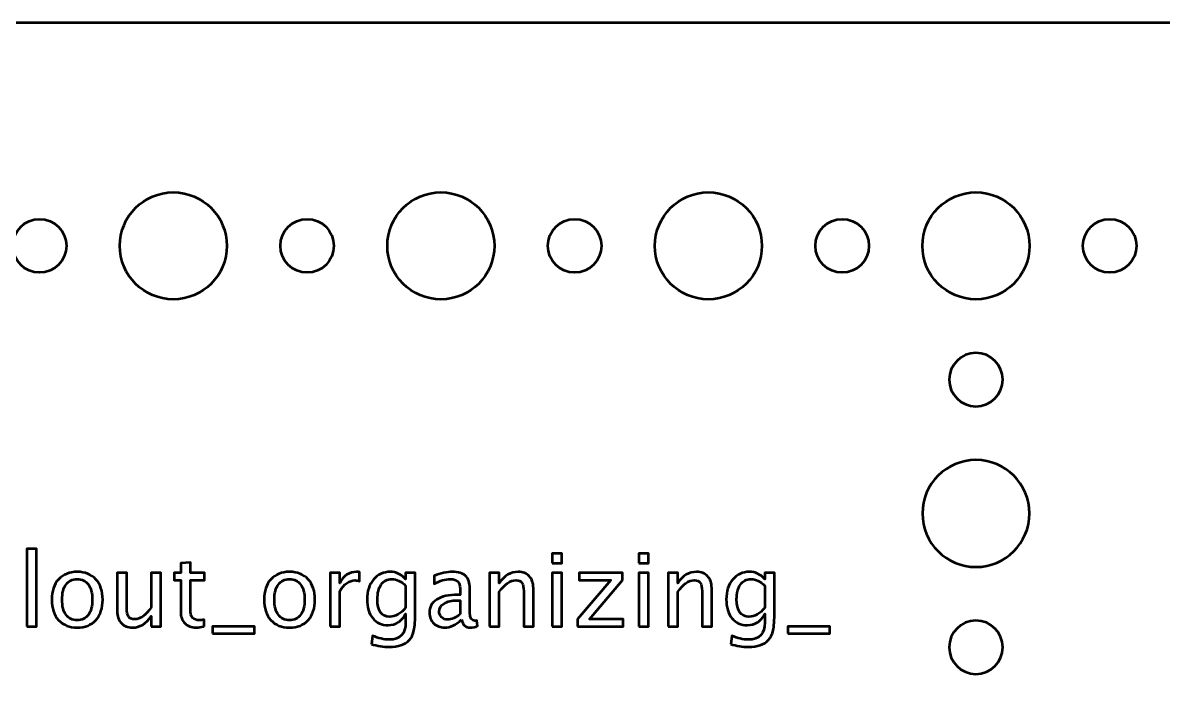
# Model space of a CAD drawing. Header units: centimetres. Extents: x -23 to 23, y -25.2 to 25.2.
# Drawn here: x -18.09 to -11.7, y 21.53 to 25.25 of the extents above; entities that cross this region are included whole.
import ezdxf

# ---------------------------------------------------------------- set-up
doc = ezdxf.new("R2010")
doc.units = ezdxf.units.CM
doc.header["$MEASUREMENT"] = 0
doc.layers.add('Layer 1', color=7, linetype='Continuous')

msp = doc.modelspace()

# ---------------------------------------------------------------- linework, layer by layer
at = {"layer": 'Layer 1', "lineweight": 53}
for centre, major_axis in [((-17.24999, 23.99999), (0, 0.30001)), ((-15.74999, 23.99999), (0, 0.30001)), ((-14.24999, 23.99999), (0, 0.30001)), ((-12.74999, 23.99999), (0, 0.30001)), ((-18, 24), (0, 0.15)), ((-16.5, 24), (0, 0.15)), ((-15, 24), (0, 0.15)), ((-13.5, 24), (0, 0.15)), ((-12, 24), (0, 0.15))]:
    msp.add_ellipse(centre, major_axis=major_axis, ratio=1, dxfattribs=at)
for points, knots in [([(-23, -24.75), (-23, -24.75), (-23, 24.75), (-23, 24.75), (-23, 24.75), (-23, 25.02614), (-22.77614, 25.25), (-22.5, 25.25), (-22.5, 25.25), (-22.5, 25.25), (22.5, 25.25), (22.5, 25.25), (22.5, 25.25), (22.77614, 25.25), (23, 25.02614), (23, 24.75), (23, 24.75), (23, 24.75), (23, -24.75), (23, -24.75), (23, -24.75), (23, -25.02614), (22.77614, -25.25), (22.5, -25.25), (22.5, -25.25), (22.5, -25.25), (-22.5, -25.25), (-22.5, -25.25), (-22.5, -25.25), (-22.77614, -25.25), (-23, -25.02614), (-23, -24.75)], [0, 0, 0, 0, 0.1111111, 0.1111111, 0.1111111, 0.1111111, 0.2222222, 0.2222222, 0.2222222, 0.2222222, 0.3333333, 0.3333333, 0.3333333, 0.3333333, 0.4444444, 0.4444444, 0.4444444, 0.4444444, 0.5555556, 0.5555556, 0.5555556, 0.5555556, 0.6666667, 0.6666667, 0.6666667, 0.6666667, 0.7777778, 0.7777778, 0.7777778, 0.7777778, 1, 1, 1, 1]), ([(-12.9, 23.25), (-12.9, 23.33284), (-12.83284, 23.4), (-12.75, 23.4), (-12.75, 23.4), (-12.66716, 23.4), (-12.6, 23.33284), (-12.6, 23.25), (-12.6, 23.25), (-12.6, 23.16716), (-12.66716, 23.1), (-12.75, 23.1), (-12.75, 23.1), (-12.83284, 23.1), (-12.9, 23.16716), (-12.9, 23.25)], [0, 0, 0, 0, 0.2, 0.2, 0.2, 0.2, 0.4, 0.4, 0.4, 0.4, 0.6, 0.6, 0.6, 0.6, 1, 1, 1, 1]), ([(-13.05, 22.5), (-13.05, 22.66569), (-12.91569, 22.8), (-12.75, 22.8), (-12.75, 22.8), (-12.58431, 22.8), (-12.45, 22.66569), (-12.45, 22.5), (-12.45, 22.5), (-12.45, 22.33431), (-12.58431, 22.2), (-12.75, 22.2), (-12.75, 22.2), (-12.91569, 22.2), (-13.05, 22.33431), (-13.05, 22.5)], [0, 0, 0, 0, 0.2, 0.2, 0.2, 0.2, 0.4, 0.4, 0.4, 0.4, 0.6, 0.6, 0.6, 0.6, 1, 1, 1, 1]), ([(-12.9, 21.75), (-12.9, 21.83284), (-12.83284, 21.9), (-12.75, 21.9), (-12.75, 21.9), (-12.66716, 21.9), (-12.6, 21.83284), (-12.6, 21.75), (-12.6, 21.75), (-12.6, 21.66716), (-12.66716, 21.6), (-12.75, 21.6), (-12.75, 21.6), (-12.83284, 21.6), (-12.9, 21.66716), (-12.9, 21.75)], [0, 0, 0, 0, 0.2, 0.2, 0.2, 0.2, 0.4, 0.4, 0.4, 0.4, 0.6, 0.6, 0.6, 0.6, 1, 1, 1, 1])]:
    msp.add_open_spline(points, degree=3, knots=knots, dxfattribs=at)
at = {"layer": 'Layer 1', "color": 5, "lineweight": 53}
for points, knots in [([(-18.07128, 21.86735), (-18.07128, 21.86735), (-18.07128, 22.30253), (-18.07128, 22.30253), (-18.07128, 22.30253), (-18.07128, 22.30253), (-18.0171, 22.30253), (-18.0171, 22.30253), (-18.0171, 22.30253), (-18.0171, 22.30253), (-18.0171, 21.86735), (-18.0171, 21.86735), (-18.0171, 21.86735), (-18.0171, 21.86735), (-18.07128, 21.86735), (-18.07128, 21.86735)], [0, 0, 0, 0, 0.2, 0.2, 0.2, 0.2, 0.4, 0.4, 0.4, 0.4, 0.6, 0.6, 0.6, 0.6, 1, 1, 1, 1]), ([(-15.12614, 22.22125), (-15.12614, 22.22125), (-15.12614, 22.27544), (-15.12614, 22.27544), (-15.12614, 22.27544), (-15.12614, 22.27544), (-15.07196, 22.27544), (-15.07196, 22.27544), (-15.07196, 22.27544), (-15.07196, 22.27544), (-15.07196, 22.22125), (-15.07196, 22.22125), (-15.07196, 22.22125), (-15.07196, 22.22125), (-15.12614, 22.22125), (-15.12614, 22.22125)], [0, 0, 0, 0, 0.2, 0.2, 0.2, 0.2, 0.4, 0.4, 0.4, 0.4, 0.6, 0.6, 0.6, 0.6, 1, 1, 1, 1]), ([(-14.6395, 22.22125), (-14.6395, 22.22125), (-14.6395, 22.27544), (-14.6395, 22.27544), (-14.6395, 22.27544), (-14.6395, 22.27544), (-14.58532, 22.27544), (-14.58532, 22.27544), (-14.58532, 22.27544), (-14.58532, 22.27544), (-14.58532, 22.22125), (-14.58532, 22.22125), (-14.58532, 22.22125), (-14.58532, 22.22125), (-14.6395, 22.22125), (-14.6395, 22.22125)], [0, 0, 0, 0, 0.2, 0.2, 0.2, 0.2, 0.4, 0.4, 0.4, 0.4, 0.6, 0.6, 0.6, 0.6, 1, 1, 1, 1]), ([(-17.07731, 21.86744), (-17.09406, 21.86283), (-17.10864, 21.86058), (-17.12096, 21.86058), (-17.12096, 21.86058), (-17.14862, 21.86058), (-17.17016, 21.86848), (-17.18559, 21.88428), (-17.18559, 21.88428), (-17.20111, 21.90009), (-17.20883, 21.92201), (-17.20883, 21.95013), (-17.20883, 21.95013), (-17.20883, 21.95013), (-17.20883, 22.12586), (-17.20883, 22.12586), (-17.20883, 22.12586), (-17.20883, 22.12586), (-17.24627, 22.12586), (-17.24627, 22.12586), (-17.24627, 22.12586), (-17.24627, 22.12586), (-17.24627, 22.1665), (-17.24627, 22.1665), (-17.24627, 22.1665), (-17.24627, 22.1665), (-17.20883, 22.1665), (-17.20883, 22.1665), (-17.20883, 22.1665), (-17.20883, 22.1665), (-17.20883, 22.2206), (-17.20883, 22.2206), (-17.20883, 22.2206), (-17.20883, 22.2206), (-17.15464, 22.22577), (-17.15464, 22.22577), (-17.15464, 22.22577), (-17.15464, 22.22577), (-17.15464, 22.1665), (-17.15464, 22.1665), (-17.15464, 22.1665), (-17.15464, 22.1665), (-17.07618, 22.1665), (-17.07618, 22.1665), (-17.07618, 22.1665), (-17.07618, 22.1665), (-17.07618, 22.12586), (-17.07618, 22.12586), (-17.07618, 22.12586), (-17.07618, 22.12586), (-17.15464, 22.12586), (-17.15464, 22.12586), (-17.15464, 22.12586), (-17.15464, 22.12586), (-17.15464, 21.95992), (-17.15464, 21.95992), (-17.15464, 21.95992), (-17.15464, 21.92078), (-17.13761, 21.90122), (-17.10365, 21.90122), (-17.10365, 21.90122), (-17.09641, 21.90122), (-17.08766, 21.90244), (-17.07731, 21.90479), (-17.07731, 21.90479), (-17.07731, 21.90479), (-17.07731, 21.86744), (-17.07731, 21.86744)], [0, 0, 0, 0, 0.0555556, 0.0555556, 0.0555556, 0.0555556, 0.1111111, 0.1111111, 0.1111111, 0.1111111, 0.1666667, 0.1666667, 0.1666667, 0.1666667, 0.2222222, 0.2222222, 0.2222222, 0.2222222, 0.2777778, 0.2777778, 0.2777778, 0.2777778, 0.3333333, 0.3333333, 0.3333333, 0.3333333, 0.3888889, 0.3888889, 0.3888889, 0.3888889, 0.4444444, 0.4444444, 0.4444444, 0.4444444, 0.5, 0.5, 0.5, 0.5, 0.5555556, 0.5555556, 0.5555556, 0.5555556, 0.6111111, 0.6111111, 0.6111111, 0.6111111, 0.6666667, 0.6666667, 0.6666667, 0.6666667, 0.7222222, 0.7222222, 0.7222222, 0.7222222, 0.7777778, 0.7777778, 0.7777778, 0.7777778, 0.8333333, 0.8333333, 0.8333333, 0.8333333, 0.8888889, 0.8888889, 0.8888889, 0.8888889, 1, 1, 1, 1]), ([(-17.78907, 21.86058), (-17.833, 21.86058), (-17.86781, 21.87459), (-17.89339, 21.90263), (-17.89339, 21.90263), (-17.91908, 21.93066), (-17.93187, 21.96876), (-17.93187, 22.01683), (-17.93187, 22.01683), (-17.93187, 22.06481), (-17.91908, 22.10282), (-17.89339, 22.13076), (-17.89339, 22.13076), (-17.86781, 22.1587), (-17.833, 22.17271), (-17.78907, 22.17271), (-17.78907, 22.17271), (-17.74513, 22.17271), (-17.71033, 22.1587), (-17.68474, 22.13076), (-17.68474, 22.13076), (-17.65906, 22.10282), (-17.64626, 22.06481), (-17.64626, 22.01683), (-17.64626, 22.01683), (-17.64626, 21.96876), (-17.65906, 21.93066), (-17.68474, 21.90263), (-17.68474, 21.90263), (-17.71033, 21.87459), (-17.74513, 21.86058), (-17.78907, 21.86058)], [0, 0, 0, 0, 0.1111111, 0.1111111, 0.1111111, 0.1111111, 0.2222222, 0.2222222, 0.2222222, 0.2222222, 0.3333333, 0.3333333, 0.3333333, 0.3333333, 0.4444444, 0.4444444, 0.4444444, 0.4444444, 0.5555556, 0.5555556, 0.5555556, 0.5555556, 0.6666667, 0.6666667, 0.6666667, 0.6666667, 0.7777778, 0.7777778, 0.7777778, 0.7777778, 1, 1, 1, 1]), ([(-17.78916, 21.90122), (-17.76235, 21.90122), (-17.74147, 21.91128), (-17.7266, 21.93151), (-17.7266, 21.93151), (-17.71183, 21.95164), (-17.7044, 21.98014), (-17.7044, 22.01683), (-17.7044, 22.01683), (-17.7044, 22.05343), (-17.71183, 22.08184), (-17.7266, 22.10197), (-17.7266, 22.10197), (-17.74147, 22.12201), (-17.76235, 22.13207), (-17.78916, 22.13207), (-17.78916, 22.13207), (-17.81607, 22.13207), (-17.83695, 22.12201), (-17.85163, 22.10197), (-17.85163, 22.10197), (-17.8664, 22.08184), (-17.87373, 22.05343), (-17.87373, 22.01683), (-17.87373, 22.01683), (-17.87373, 21.98014), (-17.8664, 21.95164), (-17.85163, 21.93151), (-17.85163, 21.93151), (-17.83695, 21.91128), (-17.81607, 21.90122), (-17.78916, 21.90122)], [0, 0, 0, 0, 0.1111111, 0.1111111, 0.1111111, 0.1111111, 0.2222222, 0.2222222, 0.2222222, 0.2222222, 0.3333333, 0.3333333, 0.3333333, 0.3333333, 0.4444444, 0.4444444, 0.4444444, 0.4444444, 0.5555556, 0.5555556, 0.5555556, 0.5555556, 0.6666667, 0.6666667, 0.6666667, 0.6666667, 0.7777778, 0.7777778, 0.7777778, 0.7777778, 1, 1, 1, 1]), ([(-17.37402, 21.86735), (-17.37402, 21.86735), (-17.37402, 21.92361), (-17.37402, 21.92361), (-17.37402, 21.92361), (-17.4029, 21.88156), (-17.43799, 21.86058), (-17.47919, 21.86058), (-17.47919, 21.86058), (-17.50535, 21.86058), (-17.52614, 21.86876), (-17.54156, 21.88522), (-17.54156, 21.88522), (-17.55709, 21.90169), (-17.5648, 21.92379), (-17.5648, 21.95173), (-17.5648, 21.95173), (-17.5648, 21.95173), (-17.5648, 22.1665), (-17.5648, 22.1665), (-17.5648, 22.1665), (-17.5648, 22.1665), (-17.51061, 22.1665), (-17.51061, 22.1665), (-17.51061, 22.1665), (-17.51061, 22.1665), (-17.51061, 21.96942), (-17.51061, 21.96942), (-17.51061, 21.96942), (-17.51061, 21.94694), (-17.50732, 21.93104), (-17.50083, 21.92163), (-17.50083, 21.92163), (-17.49425, 21.91213), (-17.48333, 21.90743), (-17.468, 21.90743), (-17.468, 21.90743), (-17.43489, 21.90743), (-17.40346, 21.92916), (-17.37402, 21.97271), (-17.37402, 21.97271), (-17.37402, 21.97271), (-17.37402, 22.1665), (-17.37402, 22.1665), (-17.37402, 22.1665), (-17.37402, 22.1665), (-17.31983, 22.1665), (-17.31983, 22.1665), (-17.31983, 22.1665), (-17.31983, 22.1665), (-17.31983, 21.86735), (-17.31983, 21.86735), (-17.31983, 21.86735), (-17.31983, 21.86735), (-17.37402, 21.86735), (-17.37402, 21.86735)], [0, 0, 0, 0, 0.0666667, 0.0666667, 0.0666667, 0.0666667, 0.1333333, 0.1333333, 0.1333333, 0.1333333, 0.2, 0.2, 0.2, 0.2, 0.2666667, 0.2666667, 0.2666667, 0.2666667, 0.3333333, 0.3333333, 0.3333333, 0.3333333, 0.4, 0.4, 0.4, 0.4, 0.4666667, 0.4666667, 0.4666667, 0.4666667, 0.5333333, 0.5333333, 0.5333333, 0.5333333, 0.6, 0.6, 0.6, 0.6, 0.6666667, 0.6666667, 0.6666667, 0.6666667, 0.7333333, 0.7333333, 0.7333333, 0.7333333, 0.8, 0.8, 0.8, 0.8, 0.8666667, 0.8666667, 0.8666667, 0.8666667, 1, 1, 1, 1]), ([(-16.59867, 21.86058), (-16.6426, 21.86058), (-16.67741, 21.87459), (-16.70299, 21.90263), (-16.70299, 21.90263), (-16.72868, 21.93066), (-16.74147, 21.96876), (-16.74147, 22.01683), (-16.74147, 22.01683), (-16.74147, 22.06481), (-16.72868, 22.10282), (-16.70299, 22.13076), (-16.70299, 22.13076), (-16.67741, 22.1587), (-16.6426, 22.17271), (-16.59867, 22.17271), (-16.59867, 22.17271), (-16.55473, 22.17271), (-16.51993, 22.1587), (-16.49434, 22.13076), (-16.49434, 22.13076), (-16.46866, 22.10282), (-16.45586, 22.06481), (-16.45586, 22.01683), (-16.45586, 22.01683), (-16.45586, 21.96876), (-16.46866, 21.93066), (-16.49434, 21.90263), (-16.49434, 21.90263), (-16.51993, 21.87459), (-16.55473, 21.86058), (-16.59867, 21.86058)], [0, 0, 0, 0, 0.1111111, 0.1111111, 0.1111111, 0.1111111, 0.2222222, 0.2222222, 0.2222222, 0.2222222, 0.3333333, 0.3333333, 0.3333333, 0.3333333, 0.4444444, 0.4444444, 0.4444444, 0.4444444, 0.5555556, 0.5555556, 0.5555556, 0.5555556, 0.6666667, 0.6666667, 0.6666667, 0.6666667, 0.7777778, 0.7777778, 0.7777778, 0.7777778, 1, 1, 1, 1]), ([(-16.59876, 21.90122), (-16.57195, 21.90122), (-16.55107, 21.91128), (-16.5362, 21.93151), (-16.5362, 21.93151), (-16.52143, 21.95164), (-16.514, 21.98014), (-16.514, 22.01683), (-16.514, 22.01683), (-16.514, 22.05343), (-16.52143, 22.08184), (-16.5362, 22.10197), (-16.5362, 22.10197), (-16.55107, 22.12201), (-16.57195, 22.13207), (-16.59876, 22.13207), (-16.59876, 22.13207), (-16.62567, 22.13207), (-16.64655, 22.12201), (-16.66123, 22.10197), (-16.66123, 22.10197), (-16.676, 22.08184), (-16.68333, 22.05343), (-16.68333, 22.01683), (-16.68333, 22.01683), (-16.68333, 21.98014), (-16.676, 21.95164), (-16.66123, 21.93151), (-16.66123, 21.93151), (-16.64655, 21.91128), (-16.62567, 21.90122), (-16.59876, 21.90122)], [0, 0, 0, 0, 0.1111111, 0.1111111, 0.1111111, 0.1111111, 0.2222222, 0.2222222, 0.2222222, 0.2222222, 0.3333333, 0.3333333, 0.3333333, 0.3333333, 0.4444444, 0.4444444, 0.4444444, 0.4444444, 0.5555556, 0.5555556, 0.5555556, 0.5555556, 0.6666667, 0.6666667, 0.6666667, 0.6666667, 0.7777778, 0.7777778, 0.7777778, 0.7777778, 1, 1, 1, 1]), ([(-16.37101, 21.86735), (-16.37101, 21.86735), (-16.37101, 22.1665), (-16.37101, 22.1665), (-16.37101, 22.1665), (-16.37101, 22.1665), (-16.31683, 22.1665), (-16.31683, 22.1665), (-16.31683, 22.1665), (-16.31683, 22.1665), (-16.31683, 22.10997), (-16.31683, 22.10997), (-16.31683, 22.10997), (-16.29528, 22.15183), (-16.26405, 22.17271), (-16.22304, 22.17271), (-16.22304, 22.17271), (-16.21749, 22.17271), (-16.21165, 22.17224), (-16.20563, 22.1713), (-16.20563, 22.1713), (-16.20563, 22.1713), (-16.20563, 22.1206), (-16.20563, 22.1206), (-16.20563, 22.1206), (-16.21504, 22.1237), (-16.22332, 22.1253), (-16.23047, 22.1253), (-16.23047, 22.1253), (-16.2649, 22.1253), (-16.29369, 22.10498), (-16.31683, 22.06425), (-16.31683, 22.06425), (-16.31683, 22.06425), (-16.31683, 21.86735), (-16.31683, 21.86735), (-16.31683, 21.86735), (-16.31683, 21.86735), (-16.37101, 21.86735), (-16.37101, 21.86735)], [0, 0, 0, 0, 0.0909091, 0.0909091, 0.0909091, 0.0909091, 0.1818182, 0.1818182, 0.1818182, 0.1818182, 0.2727273, 0.2727273, 0.2727273, 0.2727273, 0.3636364, 0.3636364, 0.3636364, 0.3636364, 0.4545455, 0.4545455, 0.4545455, 0.4545455, 0.5454545, 0.5454545, 0.5454545, 0.5454545, 0.6363636, 0.6363636, 0.6363636, 0.6363636, 0.7272727, 0.7272727, 0.7272727, 0.7272727, 0.8181818, 0.8181818, 0.8181818, 0.8181818, 1, 1, 1, 1]), ([(-16.13893, 21.76801), (-16.13893, 21.76801), (-16.13254, 21.81486), (-16.13254, 21.81486), (-16.13254, 21.81486), (-16.10112, 21.80018), (-16.06998, 21.79284), (-16.03922, 21.79284), (-16.03922, 21.79284), (-15.97816, 21.79284), (-15.94759, 21.82521), (-15.94759, 21.88983), (-15.94759, 21.88983), (-15.94759, 21.88983), (-15.94759, 21.93687), (-15.94759, 21.93687), (-15.94759, 21.93687), (-15.957, 21.91702), (-15.97036, 21.90169), (-15.98776, 21.89068), (-15.98776, 21.89068), (-16.00516, 21.87967), (-16.02454, 21.87412), (-16.0459, 21.87412), (-16.0459, 21.87412), (-16.08211, 21.87412), (-16.11081, 21.88711), (-16.13197, 21.91307), (-16.13197, 21.91307), (-16.15314, 21.93903), (-16.16377, 21.97422), (-16.16377, 22.01862), (-16.16377, 22.01862), (-16.16377, 22.06406), (-16.15173, 22.10112), (-16.12765, 22.12981), (-16.12765, 22.12981), (-16.10347, 22.15841), (-16.07233, 22.17271), (-16.03404, 22.17271), (-16.03404, 22.17271), (-16.00055, 22.17271), (-15.97167, 22.15917), (-15.94759, 22.13198), (-15.94759, 22.13198), (-15.94759, 22.13198), (-15.94759, 22.1665), (-15.94759, 22.1665), (-15.94759, 22.1665), (-15.94759, 22.1665), (-15.8934, 22.1665), (-15.8934, 22.1665), (-15.8934, 22.1665), (-15.8934, 22.1665), (-15.8934, 21.94901), (-15.8934, 21.94901), (-15.8934, 21.94901), (-15.8934, 21.90225), (-15.89585, 21.86763), (-15.90074, 21.84515), (-15.90074, 21.84515), (-15.90554, 21.82267), (-15.91476, 21.80423), (-15.92812, 21.78993), (-15.92812, 21.78993), (-15.95182, 21.76481), (-15.98889, 21.7522), (-16.03922, 21.7522), (-16.03922, 21.7522), (-16.07374, 21.7522), (-16.10695, 21.75747), (-16.13893, 21.76801)], [0, 0, 0, 0, 0.0526316, 0.0526316, 0.0526316, 0.0526316, 0.1052632, 0.1052632, 0.1052632, 0.1052632, 0.1578947, 0.1578947, 0.1578947, 0.1578947, 0.2105263, 0.2105263, 0.2105263, 0.2105263, 0.2631579, 0.2631579, 0.2631579, 0.2631579, 0.3157895, 0.3157895, 0.3157895, 0.3157895, 0.3684211, 0.3684211, 0.3684211, 0.3684211, 0.4210526, 0.4210526, 0.4210526, 0.4210526, 0.4736842, 0.4736842, 0.4736842, 0.4736842, 0.5263158, 0.5263158, 0.5263158, 0.5263158, 0.5789474, 0.5789474, 0.5789474, 0.5789474, 0.6315789, 0.6315789, 0.6315789, 0.6315789, 0.6842105, 0.6842105, 0.6842105, 0.6842105, 0.7368421, 0.7368421, 0.7368421, 0.7368421, 0.7894737, 0.7894737, 0.7894737, 0.7894737, 0.8421053, 0.8421053, 0.8421053, 0.8421053, 0.8947368, 0.8947368, 0.8947368, 0.8947368, 1, 1, 1, 1]), ([(-15.94759, 21.97083), (-15.94759, 21.97083), (-15.94759, 22.09491), (-15.94759, 22.09491), (-15.94759, 22.09491), (-15.97148, 22.11965), (-15.99754, 22.13207), (-16.02567, 22.13207), (-16.02567, 22.13207), (-16.05069, 22.13207), (-16.07026, 22.1221), (-16.08437, 22.10206), (-16.08437, 22.10206), (-16.09858, 22.08212), (-16.10563, 22.05437), (-16.10563, 22.019), (-16.10563, 22.019), (-16.10563, 21.95399), (-16.08258, 21.92154), (-16.03639, 21.92154), (-16.03639, 21.92154), (-16.00497, 21.92154), (-15.97534, 21.938), (-15.94759, 21.97083)], [0, 0, 0, 0, 0.1428571, 0.1428571, 0.1428571, 0.1428571, 0.2857143, 0.2857143, 0.2857143, 0.2857143, 0.4285714, 0.4285714, 0.4285714, 0.4285714, 0.5714286, 0.5714286, 0.5714286, 0.5714286, 0.7142857, 0.7142857, 0.7142857, 0.7142857, 1, 1, 1, 1]), ([(-15.63395, 21.90545), (-15.6665, 21.87553), (-15.69782, 21.86058), (-15.72793, 21.86058), (-15.72793, 21.86058), (-15.75267, 21.86058), (-15.77327, 21.86829), (-15.78954, 21.88381), (-15.78954, 21.88381), (-15.80591, 21.89933), (-15.8141, 21.9189), (-15.8141, 21.94251), (-15.8141, 21.94251), (-15.8141, 21.97516), (-15.80036, 22.00028), (-15.77289, 22.01777), (-15.77289, 22.01777), (-15.74542, 22.03527), (-15.70601, 22.04402), (-15.65464, 22.04402), (-15.65464, 22.04402), (-15.65464, 22.04402), (-15.64194, 22.04402), (-15.64194, 22.04402), (-15.64194, 22.04402), (-15.64194, 22.04402), (-15.64194, 22.08005), (-15.64194, 22.08005), (-15.64194, 22.08005), (-15.64194, 22.11476), (-15.66001, 22.13207), (-15.69622, 22.13207), (-15.69622, 22.13207), (-15.72426, 22.13207), (-15.75493, 22.12323), (-15.78813, 22.10554), (-15.78813, 22.10554), (-15.78813, 22.10554), (-15.78813, 22.15013), (-15.78813, 22.15013), (-15.78813, 22.15013), (-15.75163, 22.16519), (-15.7172, 22.17271), (-15.68494, 22.17271), (-15.68494, 22.17271), (-15.65173, 22.17271), (-15.62717, 22.16519), (-15.61146, 22.15004), (-15.61146, 22.15004), (-15.59566, 22.13489), (-15.58776, 22.11156), (-15.58776, 22.08005), (-15.58776, 22.08005), (-15.58776, 22.08005), (-15.58776, 21.94487), (-15.58776, 21.94487), (-15.58776, 21.94487), (-15.58776, 21.91392), (-15.57826, 21.89839), (-15.55916, 21.89839), (-15.55916, 21.89839), (-15.55681, 21.89839), (-15.55333, 21.89877), (-15.54872, 21.89952), (-15.54872, 21.89952), (-15.54872, 21.89952), (-15.54486, 21.86942), (-15.54486, 21.86942), (-15.54486, 21.86942), (-15.55718, 21.86349), (-15.57073, 21.86058), (-15.58559, 21.86058), (-15.58559, 21.86058), (-15.6109, 21.86058), (-15.62699, 21.87553), (-15.63395, 21.90545)], [0, 0, 0, 0, 0.05, 0.05, 0.05, 0.05, 0.1, 0.1, 0.1, 0.1, 0.15, 0.15, 0.15, 0.15, 0.2, 0.2, 0.2, 0.2, 0.25, 0.25, 0.25, 0.25, 0.3, 0.3, 0.3, 0.3, 0.35, 0.35, 0.35, 0.35, 0.4, 0.4, 0.4, 0.4, 0.45, 0.45, 0.45, 0.45, 0.5, 0.5, 0.5, 0.5, 0.55, 0.55, 0.55, 0.55, 0.6, 0.6, 0.6, 0.6, 0.65, 0.65, 0.65, 0.65, 0.7, 0.7, 0.7, 0.7, 0.75, 0.75, 0.75, 0.75, 0.8, 0.8, 0.8, 0.8, 0.85, 0.85, 0.85, 0.85, 0.9, 0.9, 0.9, 0.9, 1, 1, 1, 1]), ([(-15.47647, 21.86735), (-15.47647, 21.86735), (-15.47647, 22.1665), (-15.47647, 22.1665), (-15.47647, 22.1665), (-15.47647, 22.1665), (-15.42229, 22.1665), (-15.42229, 22.1665), (-15.42229, 22.1665), (-15.42229, 22.1665), (-15.42229, 22.10997), (-15.42229, 22.10997), (-15.42229, 22.10997), (-15.3936, 22.15183), (-15.35841, 22.17271), (-15.31683, 22.17271), (-15.31683, 22.17271), (-15.29068, 22.17271), (-15.26989, 22.16453), (-15.25455, 22.14806), (-15.25455, 22.14806), (-15.23922, 22.1317), (-15.23151, 22.10959), (-15.23151, 22.08193), (-15.23151, 22.08193), (-15.23151, 22.08193), (-15.23151, 21.86735), (-15.23151, 21.86735), (-15.23151, 21.86735), (-15.23151, 21.86735), (-15.28569, 21.86735), (-15.28569, 21.86735), (-15.28569, 21.86735), (-15.28569, 21.86735), (-15.28569, 22.06425), (-15.28569, 22.06425), (-15.28569, 22.06425), (-15.28569, 22.08645), (-15.28899, 22.10225), (-15.29548, 22.11166), (-15.29548, 22.11166), (-15.30206, 22.12116), (-15.31288, 22.12586), (-15.32803, 22.12586), (-15.32803, 22.12586), (-15.36133, 22.12586), (-15.39275, 22.10413), (-15.42229, 22.06067), (-15.42229, 22.06067), (-15.42229, 22.06067), (-15.42229, 21.86735), (-15.42229, 21.86735), (-15.42229, 21.86735), (-15.42229, 21.86735), (-15.47647, 21.86735), (-15.47647, 21.86735)], [0, 0, 0, 0, 0.0666667, 0.0666667, 0.0666667, 0.0666667, 0.1333333, 0.1333333, 0.1333333, 0.1333333, 0.2, 0.2, 0.2, 0.2, 0.2666667, 0.2666667, 0.2666667, 0.2666667, 0.3333333, 0.3333333, 0.3333333, 0.3333333, 0.4, 0.4, 0.4, 0.4, 0.4666667, 0.4666667, 0.4666667, 0.4666667, 0.5333333, 0.5333333, 0.5333333, 0.5333333, 0.6, 0.6, 0.6, 0.6, 0.6666667, 0.6666667, 0.6666667, 0.6666667, 0.7333333, 0.7333333, 0.7333333, 0.7333333, 0.8, 0.8, 0.8, 0.8, 0.8666667, 0.8666667, 0.8666667, 0.8666667, 1, 1, 1, 1]), ([(-15.12614, 21.86735), (-15.12614, 21.86735), (-15.12614, 22.1665), (-15.12614, 22.1665), (-15.12614, 22.1665), (-15.12614, 22.1665), (-15.07196, 22.1665), (-15.07196, 22.1665), (-15.07196, 22.1665), (-15.07196, 22.1665), (-15.07196, 21.86735), (-15.07196, 21.86735), (-15.07196, 21.86735), (-15.07196, 21.86735), (-15.12614, 21.86735), (-15.12614, 21.86735)], [0, 0, 0, 0, 0.2, 0.2, 0.2, 0.2, 0.4, 0.4, 0.4, 0.4, 0.6, 0.6, 0.6, 0.6, 1, 1, 1, 1]), ([(-14.98334, 21.86735), (-14.98334, 21.86735), (-14.98334, 21.90799), (-14.98334, 21.90799), (-14.98334, 21.90799), (-14.98334, 21.90799), (-14.79774, 22.12586), (-14.79774, 22.12586), (-14.79774, 22.12586), (-14.79774, 22.12586), (-14.97478, 22.12586), (-14.97478, 22.12586), (-14.97478, 22.12586), (-14.97478, 22.12586), (-14.97478, 22.1665), (-14.97478, 22.1665), (-14.97478, 22.1665), (-14.97478, 22.1665), (-14.73104, 22.1665), (-14.73104, 22.1665), (-14.73104, 22.1665), (-14.73104, 22.1665), (-14.73104, 22.12586), (-14.73104, 22.12586), (-14.73104, 22.12586), (-14.73104, 22.12586), (-14.91665, 21.90799), (-14.91665, 21.90799), (-14.91665, 21.90799), (-14.91665, 21.90799), (-14.72765, 21.90799), (-14.72765, 21.90799), (-14.72765, 21.90799), (-14.72765, 21.90799), (-14.72765, 21.86735), (-14.72765, 21.86735), (-14.72765, 21.86735), (-14.72765, 21.86735), (-14.98334, 21.86735), (-14.98334, 21.86735)], [0, 0, 0, 0, 0.0909091, 0.0909091, 0.0909091, 0.0909091, 0.1818182, 0.1818182, 0.1818182, 0.1818182, 0.2727273, 0.2727273, 0.2727273, 0.2727273, 0.3636364, 0.3636364, 0.3636364, 0.3636364, 0.4545455, 0.4545455, 0.4545455, 0.4545455, 0.5454545, 0.5454545, 0.5454545, 0.5454545, 0.6363636, 0.6363636, 0.6363636, 0.6363636, 0.7272727, 0.7272727, 0.7272727, 0.7272727, 0.8181818, 0.8181818, 0.8181818, 0.8181818, 1, 1, 1, 1]), ([(-14.6395, 21.86735), (-14.6395, 21.86735), (-14.6395, 22.1665), (-14.6395, 22.1665), (-14.6395, 22.1665), (-14.6395, 22.1665), (-14.58532, 22.1665), (-14.58532, 22.1665), (-14.58532, 22.1665), (-14.58532, 22.1665), (-14.58532, 21.86735), (-14.58532, 21.86735), (-14.58532, 21.86735), (-14.58532, 21.86735), (-14.6395, 21.86735), (-14.6395, 21.86735)], [0, 0, 0, 0, 0.2, 0.2, 0.2, 0.2, 0.4, 0.4, 0.4, 0.4, 0.6, 0.6, 0.6, 0.6, 1, 1, 1, 1]), ([(-14.47638, 21.86735), (-14.47638, 21.86735), (-14.47638, 22.1665), (-14.47638, 22.1665), (-14.47638, 22.1665), (-14.47638, 22.1665), (-14.4222, 22.1665), (-14.4222, 22.1665), (-14.4222, 22.1665), (-14.4222, 22.1665), (-14.4222, 22.10997), (-14.4222, 22.10997), (-14.4222, 22.10997), (-14.39351, 22.15183), (-14.35832, 22.17271), (-14.31674, 22.17271), (-14.31674, 22.17271), (-14.29059, 22.17271), (-14.2698, 22.16453), (-14.25446, 22.14806), (-14.25446, 22.14806), (-14.23913, 22.1317), (-14.23142, 22.10959), (-14.23142, 22.08193), (-14.23142, 22.08193), (-14.23142, 22.08193), (-14.23142, 21.86735), (-14.23142, 21.86735), (-14.23142, 21.86735), (-14.23142, 21.86735), (-14.2856, 21.86735), (-14.2856, 21.86735), (-14.2856, 21.86735), (-14.2856, 21.86735), (-14.2856, 22.06425), (-14.2856, 22.06425), (-14.2856, 22.06425), (-14.2856, 22.08645), (-14.2889, 22.10225), (-14.29539, 22.11166), (-14.29539, 22.11166), (-14.30197, 22.12116), (-14.31279, 22.12586), (-14.32794, 22.12586), (-14.32794, 22.12586), (-14.36124, 22.12586), (-14.39266, 22.10413), (-14.4222, 22.06067), (-14.4222, 22.06067), (-14.4222, 22.06067), (-14.4222, 21.86735), (-14.4222, 21.86735), (-14.4222, 21.86735), (-14.4222, 21.86735), (-14.47638, 21.86735), (-14.47638, 21.86735)], [0, 0, 0, 0, 0.0666667, 0.0666667, 0.0666667, 0.0666667, 0.1333333, 0.1333333, 0.1333333, 0.1333333, 0.2, 0.2, 0.2, 0.2, 0.2666667, 0.2666667, 0.2666667, 0.2666667, 0.3333333, 0.3333333, 0.3333333, 0.3333333, 0.4, 0.4, 0.4, 0.4, 0.4666667, 0.4666667, 0.4666667, 0.4666667, 0.5333333, 0.5333333, 0.5333333, 0.5333333, 0.6, 0.6, 0.6, 0.6, 0.6666667, 0.6666667, 0.6666667, 0.6666667, 0.7333333, 0.7333333, 0.7333333, 0.7333333, 0.8, 0.8, 0.8, 0.8, 0.8666667, 0.8666667, 0.8666667, 0.8666667, 1, 1, 1, 1]), ([(-14.12492, 21.76801), (-14.12492, 21.76801), (-14.11853, 21.81486), (-14.11853, 21.81486), (-14.11853, 21.81486), (-14.08711, 21.80018), (-14.05597, 21.79284), (-14.02521, 21.79284), (-14.02521, 21.79284), (-13.96415, 21.79284), (-13.93358, 21.82521), (-13.93358, 21.88983), (-13.93358, 21.88983), (-13.93358, 21.88983), (-13.93358, 21.93687), (-13.93358, 21.93687), (-13.93358, 21.93687), (-13.94299, 21.91702), (-13.95635, 21.90169), (-13.97375, 21.89068), (-13.97375, 21.89068), (-13.99115, 21.87967), (-14.01053, 21.87412), (-14.03189, 21.87412), (-14.03189, 21.87412), (-14.0681, 21.87412), (-14.0968, 21.88711), (-14.11796, 21.91307), (-14.11796, 21.91307), (-14.13913, 21.93903), (-14.14976, 21.97422), (-14.14976, 22.01862), (-14.14976, 22.01862), (-14.14976, 22.06406), (-14.13772, 22.10112), (-14.11364, 22.12981), (-14.11364, 22.12981), (-14.08946, 22.15841), (-14.05832, 22.17271), (-14.02003, 22.17271), (-14.02003, 22.17271), (-13.98654, 22.17271), (-13.95766, 22.15917), (-13.93358, 22.13198), (-13.93358, 22.13198), (-13.93358, 22.13198), (-13.93358, 22.1665), (-13.93358, 22.1665), (-13.93358, 22.1665), (-13.93358, 22.1665), (-13.87939, 22.1665), (-13.87939, 22.1665), (-13.87939, 22.1665), (-13.87939, 22.1665), (-13.87939, 21.94901), (-13.87939, 21.94901), (-13.87939, 21.94901), (-13.87939, 21.90225), (-13.88184, 21.86763), (-13.88673, 21.84515), (-13.88673, 21.84515), (-13.89153, 21.82267), (-13.90075, 21.80423), (-13.91411, 21.78993), (-13.91411, 21.78993), (-13.93781, 21.76481), (-13.97488, 21.7522), (-14.02521, 21.7522), (-14.02521, 21.7522), (-14.05973, 21.7522), (-14.09294, 21.75747), (-14.12492, 21.76801)], [0, 0, 0, 0, 0.0526316, 0.0526316, 0.0526316, 0.0526316, 0.1052632, 0.1052632, 0.1052632, 0.1052632, 0.1578947, 0.1578947, 0.1578947, 0.1578947, 0.2105263, 0.2105263, 0.2105263, 0.2105263, 0.2631579, 0.2631579, 0.2631579, 0.2631579, 0.3157895, 0.3157895, 0.3157895, 0.3157895, 0.3684211, 0.3684211, 0.3684211, 0.3684211, 0.4210526, 0.4210526, 0.4210526, 0.4210526, 0.4736842, 0.4736842, 0.4736842, 0.4736842, 0.5263158, 0.5263158, 0.5263158, 0.5263158, 0.5789474, 0.5789474, 0.5789474, 0.5789474, 0.6315789, 0.6315789, 0.6315789, 0.6315789, 0.6842105, 0.6842105, 0.6842105, 0.6842105, 0.7368421, 0.7368421, 0.7368421, 0.7368421, 0.7894737, 0.7894737, 0.7894737, 0.7894737, 0.8421053, 0.8421053, 0.8421053, 0.8421053, 0.8947368, 0.8947368, 0.8947368, 0.8947368, 1, 1, 1, 1]), ([(-13.93358, 21.97083), (-13.93358, 21.97083), (-13.93358, 22.09491), (-13.93358, 22.09491), (-13.93358, 22.09491), (-13.95747, 22.11965), (-13.98353, 22.13207), (-14.01166, 22.13207), (-14.01166, 22.13207), (-14.03668, 22.13207), (-14.05625, 22.1221), (-14.07036, 22.10206), (-14.07036, 22.10206), (-14.08457, 22.08212), (-14.09162, 22.05437), (-14.09162, 22.019), (-14.09162, 22.019), (-14.09162, 21.95399), (-14.06857, 21.92154), (-14.02238, 21.92154), (-14.02238, 21.92154), (-13.99096, 21.92154), (-13.96133, 21.938), (-13.93358, 21.97083)], [0, 0, 0, 0, 0.1428571, 0.1428571, 0.1428571, 0.1428571, 0.2857143, 0.2857143, 0.2857143, 0.2857143, 0.4285714, 0.4285714, 0.4285714, 0.4285714, 0.5714286, 0.5714286, 0.5714286, 0.5714286, 0.7142857, 0.7142857, 0.7142857, 0.7142857, 1, 1, 1, 1]), ([(-15.64194, 21.93499), (-15.64194, 21.93499), (-15.64194, 22.01185), (-15.64194, 22.01185), (-15.64194, 22.01185), (-15.64194, 22.01185), (-15.65935, 22.01241), (-15.65935, 22.01241), (-15.65935, 22.01241), (-15.68945, 22.01241), (-15.71372, 22.00686), (-15.73225, 21.99576), (-15.73225, 21.99576), (-15.75069, 21.98457), (-15.75991, 21.9698), (-15.75991, 21.95136), (-15.75991, 21.95136), (-15.75991, 21.93847), (-15.7553, 21.92756), (-15.74618, 21.91862), (-15.74618, 21.91862), (-15.73696, 21.90968), (-15.72576, 21.90517), (-15.7125, 21.90517), (-15.7125, 21.90517), (-15.68992, 21.90517), (-15.6664, 21.91514), (-15.64194, 21.93499)], [0, 0, 0, 0, 0.125, 0.125, 0.125, 0.125, 0.25, 0.25, 0.25, 0.25, 0.375, 0.375, 0.375, 0.375, 0.5, 0.5, 0.5, 0.5, 0.625, 0.625, 0.625, 0.625, 0.75, 0.75, 0.75, 0.75, 1, 1, 1, 1]), ([(-17.03046, 21.82671), (-17.03046, 21.82671), (-17.03046, 21.86735), (-17.03046, 21.86735), (-17.03046, 21.86735), (-17.03046, 21.86735), (-16.79566, 21.86735), (-16.79566, 21.86735), (-16.79566, 21.86735), (-16.79566, 21.86735), (-16.79566, 21.82671), (-16.79566, 21.82671), (-16.79566, 21.82671), (-16.79566, 21.82671), (-17.03046, 21.82671), (-17.03046, 21.82671)], [0, 0, 0, 0, 0.2, 0.2, 0.2, 0.2, 0.4, 0.4, 0.4, 0.4, 0.6, 0.6, 0.6, 0.6, 1, 1, 1, 1]), ([(-13.8046, 21.82671), (-13.8046, 21.82671), (-13.8046, 21.86735), (-13.8046, 21.86735), (-13.8046, 21.86735), (-13.8046, 21.86735), (-13.5698, 21.86735), (-13.5698, 21.86735), (-13.5698, 21.86735), (-13.5698, 21.86735), (-13.5698, 21.82671), (-13.5698, 21.82671), (-13.5698, 21.82671), (-13.5698, 21.82671), (-13.8046, 21.82671), (-13.8046, 21.82671)], [0, 0, 0, 0, 0.2, 0.2, 0.2, 0.2, 0.4, 0.4, 0.4, 0.4, 0.6, 0.6, 0.6, 0.6, 1, 1, 1, 1])]:
    msp.add_open_spline(points, degree=3, knots=knots, dxfattribs=at)

doc.saveas('drawing.dxf')
